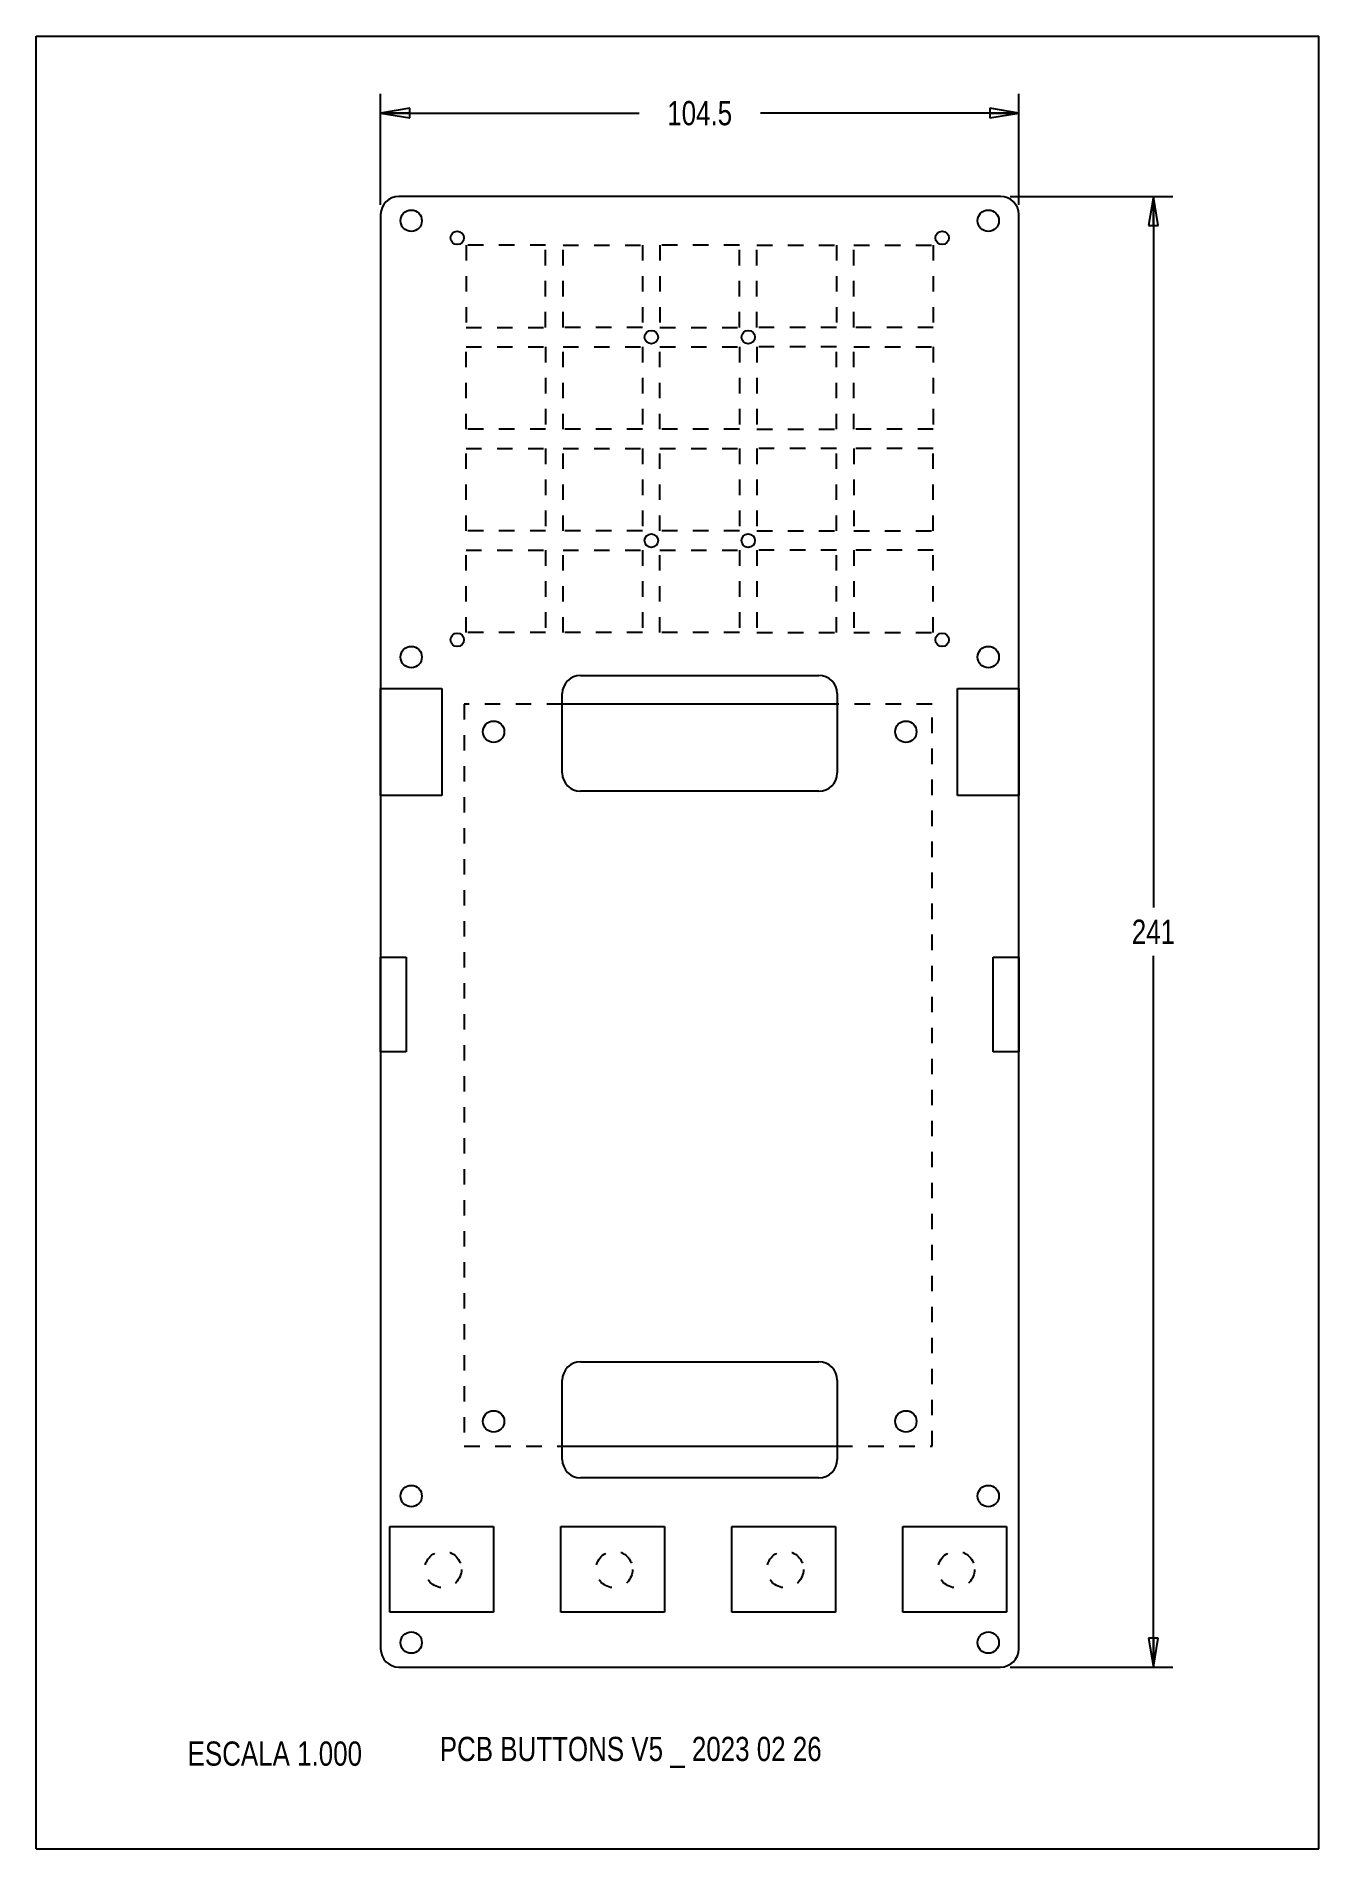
# Model space of a CAD drawing. Header units: inches. Extents: x 0 to 8.3, y 0 to 11.7.
import ezdxf

# ---------------------------------------------------------------- set-up
doc = ezdxf.new("R2010")
doc.units = ezdxf.units.IN
doc.header["$LTSCALE"] = 0.762205
doc.header["$MEASUREMENT"] = 0
doc.linetypes.add('HIDDEN', pattern=[0.2, 0.1, -0.1])
doc.layers.get('0').update_dxf_attribs({"linetype": 'CONTINUOUS'})
doc.layers.add('02___PRT_ALL_AXES', color=7, linetype='CONTINUOUS')
doc.layers.add('03___PRT_ALL_CURVES', color=7, linetype='CONTINUOUS')
doc.styles.get("Standard").update_dxf_attribs({"font": 'txt', "width": 0.8})
doc.dimstyles.new('DIMSTYLE_1', dxfattribs={"dimtxt": 0.15625, "dimasz": 0.1875, "dimexe": 0.125, "dimexo": 0.0625, "dimgap": 0.078125, "dimtad": 0, "dimtih": 1, "dimtoh": 1, "dimzin": 4, "dimdsep": 46, "dimtxsty": 'STANDARD', "dimblk": 'CLOSED', "dimblk1": 'CLOSED', "dimblk2": 'CLOSED', "dimcen": 0.09, "dimadec": 0, "dimazin": 0, "dimtfac": 1, "dimtofl": 0, "dimtmove": 0, "dimatfit": 3, "dimldrblk": 'CLOSED', "dimfxl": 1, "dimtolj": 1, "dimtzin": 4, "dimarcsym": 0})

# ---------------------------------------------------------------- blocks, each defined once
blk = doc.blocks.new('_CLOSED')
at = {"color": 0, "linetype": 'BYBLOCK'}
for p, q in [((0, 0), (-1, 0.167)), ((-1, 0.167), (-1, -0.167)), ((-1, -0.167), (0, 0)), ((-1, 0), (0, 0))]:
    blk.add_line(p, q, dxfattribs=at)
blk = doc.blocks.new('*D0')
at = {"color": 2, "linetype": 'CONTINUOUS'}
for p, q in [((6.278, 10.66), (7.327, 10.66)), ((7.202, 10.66), (7.202, 6.073)), ((7.202, 1.172), (7.202, 5.76)), ((6.278, 1.172), (7.327, 1.172))]:
    blk.add_line(p, q, dxfattribs=at)
at = {"color": 2, "linetype": 'CONTINUOUS', "xscale": 0.1875, "yscale": 0.1875, "zscale": 0.1875}
for p, rotation in [((7.202, 10.66), 90), ((7.202, 1.172), 270)]:
    blk.add_blockref('_CLOSED', p, dxfattribs=dict(at, rotation=rotation))
at = {"color": 2, "linetype": 'CONTINUOUS', "insert": (7.202, 5.994), "char_height": 0.1562, "width": 0.375, "attachment_point": 2, "line_spacing_factor": 0.9}
blk.add_mtext('241', dxfattribs=at)
blk = doc.blocks.new('*D1')
at = {"color": 2, "linetype": 'CONTINUOUS'}
for p, q in [((2.22, 10.605), (2.22, 11.322)), ((6.334, 10.605), (6.334, 11.322)), ((2.22, 11.197), (3.886, 11.197)), ((6.334, 11.197), (4.668, 11.197))]:
    blk.add_line(p, q, dxfattribs=at)
at = {"color": 2, "linetype": 'CONTINUOUS', "xscale": 0.1875, "yscale": 0.1875, "zscale": 0.1875, "rotation": 180}
blk.add_blockref('_CLOSED', (2.22, 11.197), dxfattribs=at)
at = {"color": 2, "linetype": 'CONTINUOUS', "xscale": 0.1875, "yscale": 0.1875, "zscale": 0.1875}
blk.add_blockref('_CLOSED', (6.334, 11.197), dxfattribs=at)
at = {"color": 2, "linetype": 'CONTINUOUS', "insert": (4.277, 11.275), "char_height": 0.1562, "width": 0.625, "attachment_point": 2, "line_spacing_factor": 0.9}
blk.add_mtext('104.5', dxfattribs=at)

msp = doc.modelspace()

# ---------------------------------------------------------------- linework, layer by layer
at = {"color": 7, "linetype": 'CONTINUOUS'}
for p, q in [((0, 0), (0, 11.693)), ((0, 11.693), (8.268, 11.693)), ((8.268, 0), (8.268, 11.693)), ((6.216, 10.66), (2.338, 10.66)), ((2.22, 10.542), (2.22, 1.29)), ((6.334, 1.29), (6.334, 10.542)), ((3.509, 7.57), (5.045, 7.57)), ((3.391, 6.94), (3.391, 7.452)), ((5.163, 7.452), (5.163, 6.94)), ((5.045, 6.822), (3.509, 6.822)), ((3.509, 3.141), (5.045, 3.141)), ((3.391, 2.511), (3.391, 3.023)), ((5.163, 3.023), (5.163, 2.511)), ((5.045, 2.393), (3.509, 2.393)), ((2.338, 1.172), (6.216, 1.172)), ((0, 0), (8.268, 0))]:
    msp.add_line(p, q, dxfattribs=at)
for centre in [(2.417, 10.503), (6.137, 10.503), (2.417, 7.688), (6.137, 7.688), (2.417, 2.275), (6.137, 2.275), (2.417, 1.33), (6.137, 1.33)]:
    msp.add_circle(centre, 0.0689, dxfattribs=at)
for centre, start, end in [((2.338, 10.542), 90, 180), ((6.216, 10.542), 0, 90), ((3.509, 7.452), 90, 180), ((5.045, 7.452), 0, 90), ((3.509, 6.94), 180, 270), ((5.045, 6.94), 270, 360), ((3.509, 3.023), 90, 180), ((5.045, 3.023), 0, 90), ((3.509, 2.511), 180, 270), ((5.045, 2.511), 270, 360), ((2.338, 1.29), 180, 270), ((6.216, 1.29), 270, 360)]:
    msp.add_arc(centre, 0.118, start, end, dxfattribs=at)
at = {"layer": '02___PRT_ALL_AXES', "color": 7, "linetype": 'CONTINUOUS'}
for centre, radius in [((2.714, 10.392), 0.0433), ((5.84, 10.392), 0.0433), ((3.965, 9.752), 0.0433), ((4.59, 9.752), 0.0433), ((3.965, 8.439), 0.0433), ((4.59, 8.439), 0.0433), ((2.714, 7.799), 0.0433), ((5.84, 7.799), 0.0433), ((2.948, 7.206), 0.0689), ((5.606, 7.206), 0.0689), ((2.948, 2.757), 0.0689), ((5.606, 2.757), 0.0689)]:
    msp.add_circle(centre, radius, dxfattribs=at)
at = {"layer": '03___PRT_ALL_CURVES', "color": 8, "linetype": 'HIDDEN'}
for p, q in [((2.771, 10.346), (2.771, 9.814)), ((3.283, 10.346), (2.771, 10.346)), ((3.283, 9.814), (3.283, 10.346)), ((3.396, 9.814), (3.396, 10.346)), ((3.396, 10.346), (3.908, 10.346)), ((3.908, 10.346), (3.908, 9.814)), ((4.021, 10.346), (4.021, 9.814)), ((4.533, 10.346), (4.021, 10.346)), ((4.533, 9.814), (4.533, 10.346)), ((4.646, 9.814), (4.646, 10.346)), ((4.646, 10.346), (5.158, 10.346)), ((5.158, 10.346), (5.158, 9.814)), ((5.271, 9.814), (5.271, 10.346)), ((5.271, 10.346), (5.783, 10.346)), ((5.783, 10.346), (5.783, 9.814)), ((2.771, 9.814), (3.283, 9.814)), ((3.908, 9.814), (3.396, 9.814)), ((4.021, 9.814), (4.533, 9.814)), ((5.158, 9.814), (4.646, 9.814)), ((5.783, 9.814), (5.271, 9.814)), ((2.771, 9.158), (2.771, 9.689)), ((2.771, 9.689), (3.283, 9.689)), ((3.283, 9.689), (3.283, 9.158)), ((3.396, 9.158), (3.396, 9.689)), ((3.396, 9.689), (3.908, 9.689)), ((3.908, 9.689), (3.908, 9.158)), ((4.021, 9.158), (4.021, 9.689)), ((4.021, 9.689), (4.533, 9.689)), ((4.533, 9.689), (4.533, 9.158)), ((4.646, 9.689), (4.646, 9.158)), ((5.158, 9.689), (4.646, 9.689)), ((5.158, 9.158), (5.158, 9.689)), ((5.271, 9.158), (5.271, 9.689)), ((5.271, 9.689), (5.783, 9.689)), ((5.783, 9.689), (5.783, 9.158)), ((3.283, 9.158), (2.771, 9.158)), ((3.908, 9.158), (3.396, 9.158)), ((4.533, 9.158), (4.021, 9.158)), ((4.646, 9.158), (5.158, 9.158)), ((5.783, 9.158), (5.271, 9.158)), ((2.771, 8.502), (2.771, 9.033)), ((2.771, 9.033), (3.283, 9.033)), ((3.283, 9.033), (3.283, 8.502)), ((3.396, 8.502), (3.396, 9.033)), ((3.396, 9.033), (3.908, 9.033)), ((3.908, 9.033), (3.908, 8.502)), ((4.021, 8.502), (4.021, 9.033)), ((4.021, 9.033), (4.533, 9.033)), ((4.533, 9.033), (4.533, 8.502)), ((4.646, 9.033), (4.646, 8.502)), ((5.158, 9.033), (4.646, 9.033)), ((5.158, 8.502), (5.158, 9.033)), ((5.271, 9.033), (5.271, 8.502)), ((5.783, 9.033), (5.271, 9.033)), ((5.783, 8.502), (5.783, 9.033)), ((3.283, 8.502), (2.771, 8.502)), ((3.908, 8.502), (3.396, 8.502)), ((4.533, 8.502), (4.021, 8.502)), ((4.646, 8.502), (5.158, 8.502)), ((5.271, 8.502), (5.783, 8.502)), ((2.771, 7.846), (2.771, 8.377)), ((2.771, 8.377), (3.283, 8.377)), ((3.283, 8.377), (3.283, 7.846)), ((3.396, 7.846), (3.396, 8.377)), ((3.396, 8.377), (3.908, 8.377)), ((3.908, 8.377), (3.908, 7.846)), ((4.021, 7.846), (4.021, 8.377)), ((4.021, 8.377), (4.533, 8.377)), ((4.533, 8.377), (4.533, 7.846)), ((4.646, 8.377), (4.646, 7.846)), ((5.158, 8.377), (4.646, 8.377)), ((5.158, 7.846), (5.158, 8.377)), ((5.271, 8.377), (5.271, 7.846)), ((5.783, 8.377), (5.271, 8.377)), ((5.783, 7.846), (5.783, 8.377)), ((3.283, 7.846), (2.771, 7.846)), ((3.908, 7.846), (3.396, 7.846)), ((4.533, 7.846), (4.021, 7.846)), ((4.646, 7.846), (5.158, 7.846)), ((5.271, 7.846), (5.783, 7.846)), ((2.759, 7.385), (2.759, 2.597)), ((3.391, 7.385), (2.759, 7.385)), ((5.775, 7.385), (5.163, 7.385)), ((5.775, 2.597), (5.775, 7.385)), ((2.759, 2.597), (3.391, 2.597)), ((5.163, 2.597), (5.775, 2.597))]:
    msp.add_line(p, q, dxfattribs=at)
at = {"layer": '03___PRT_ALL_CURVES', "color": 4, "linetype": 'CONTINUOUS'}
for p, q in [((2.22, 6.795), (2.22, 7.486)), ((2.22, 7.486), (2.614, 7.486)), ((2.614, 7.486), (2.614, 6.795)), ((5.94, 6.795), (5.94, 7.486)), ((5.94, 7.486), (6.334, 7.486)), ((6.334, 7.486), (6.334, 6.795)), ((5.163, 7.385), (3.391, 7.385)), ((2.614, 6.795), (2.22, 6.795)), ((6.334, 6.795), (5.94, 6.795)), ((2.22, 5.141), (2.22, 5.751)), ((2.22, 5.751), (2.385, 5.751)), ((2.385, 5.751), (2.385, 5.141)), ((6.169, 5.751), (6.334, 5.751)), ((6.169, 5.141), (6.169, 5.751)), ((6.334, 5.751), (6.334, 5.141)), ((2.385, 5.141), (2.22, 5.141)), ((6.334, 5.141), (6.169, 5.141)), ((3.391, 2.597), (5.163, 2.597)), ((2.279, 2.078), (2.948, 2.078)), ((2.279, 1.527), (2.279, 2.078)), ((2.948, 2.078), (2.948, 1.527)), ((3.381, 2.078), (4.051, 2.078)), ((3.381, 1.527), (3.381, 2.078)), ((4.051, 2.078), (4.051, 1.527)), ((4.484, 2.078), (5.153, 2.078)), ((4.484, 1.527), (4.484, 2.078)), ((5.153, 2.078), (5.153, 1.527)), ((5.586, 2.078), (6.255, 2.078)), ((5.586, 1.527), (5.586, 2.078)), ((6.255, 2.078), (6.255, 1.527)), ((2.948, 1.527), (2.279, 1.527)), ((4.051, 1.527), (3.381, 1.527)), ((5.153, 1.527), (4.484, 1.527)), ((6.255, 1.527), (5.586, 1.527))]:
    msp.add_line(p, q, dxfattribs=at)
at = {"layer": '03___PRT_ALL_CURVES', "color": 8, "linetype": 'HIDDEN'}
for centre in [(2.623, 1.802), (3.726, 1.802), (4.828, 1.802), (5.931, 1.802)]:
    msp.add_circle(centre, 0.118, dxfattribs=at)

# ---------------------------------------------------------------- texts
at = {"color": 2, "linetype": 'CONTINUOUS', "char_height": 0.15625, "line_spacing_factor": 0.9}
for s, insert, width, attachment_point in [('PCB BUTTONS V5 _ 2023 02 26', (2.601, 0.722), 3.375, 1), ('ESCALA 1.000', (2.1, 0.692), 1.5, 3)]:
    msp.add_mtext(s, dxfattribs=dict(at, insert=insert, width=width, attachment_point=attachment_point))

# ---------------------------------------------------------------- dimensions: what is measured, and where the dimension line sits
at = {"color": 2, "linetype": 'CONTINUOUS'}
for base, p1, p2, angle, picture, middle in [((2.22, 11.197), (6.334, 10.542), (2.22, 10.542), 180, '*D1', (4.277, 11.197)), ((7.202, 1.172), (6.216, 10.66), (6.216, 1.172), 270, '*D0', (7.202, 5.916))]:
    dim = msp.add_linear_dim(base=base, p1=p1, p2=p2, angle=angle, dimstyle='DIMSTYLE_1', dxfattribs=at)
    dim.commit()
    dim.dimension.update_dxf_attribs({"geometry": picture, "text_midpoint": middle, "dimtype": 160})

doc.saveas('drawing.dxf')
